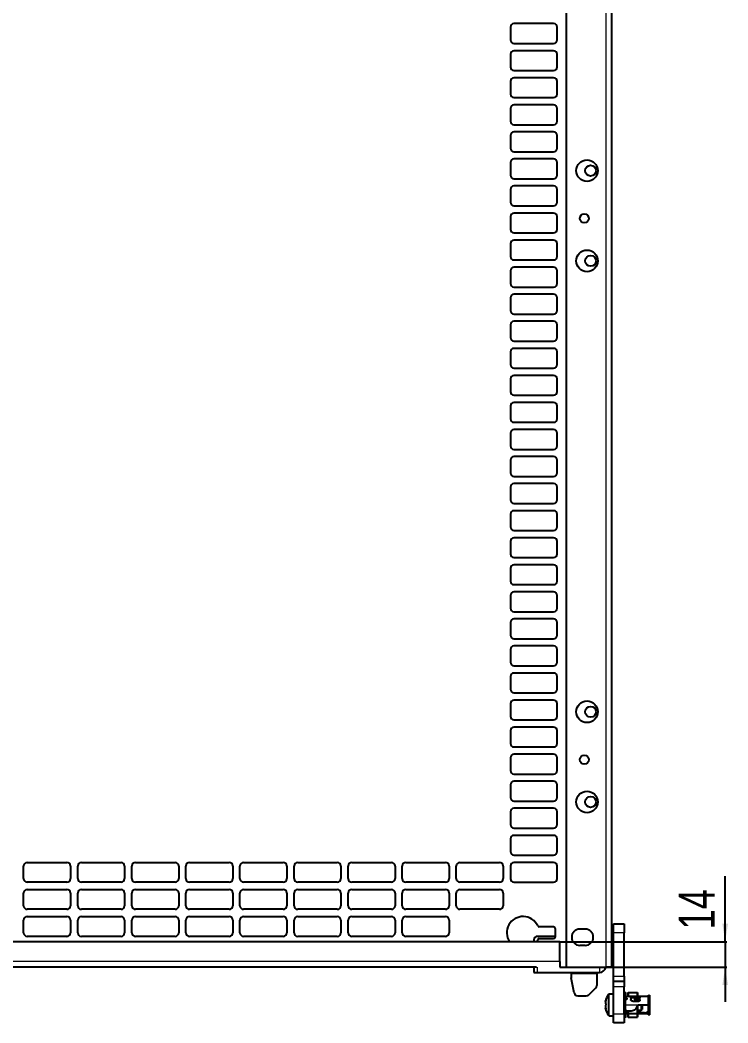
# Model space of a CAD drawing. Header units: millimetres. Extents: x -764 to 1099, y 554 to 2003.
# Drawn here: x 707 to 1099, y 733 to 1289 of the extents above; entities that cross this region are included whole.
import ezdxf

# ---------------------------------------------------------------- set-up
doc = ezdxf.new("R2010")
doc.units = ezdxf.units.MM
doc.layers.add('FORMAT', color=7, linetype='Continuous')
doc.styles.add('SLDTEXTSTYLE0', font='TXT', dxfattribs={"width": 0.75})
doc.dimstyles.new('SLDDIMSTYLE1', dxfattribs={"dimtxt": 20, "dimasz": 10, "dimexe": 0, "dimexo": 0.0625, "dimgap": 5, "dimtad": 2, "dimdec": 1, "dimrnd": 1e-09, "dimzin": 12, "dimdsep": 46, "dimtxsty": 'SLDTEXTSTYLE0', "dimsah": 1, "dimcen": 0.09, "dimadec": 0, "dimazin": 3, "dimtfac": 1, "dimtmove": 0, "dimatfit": 0, "dimfxl": 0, "dimfrac": 2, "dimtolj": 1, "dimtzin": 12, "dimarcsym": 0})

# ---------------------------------------------------------------- blocks, each defined once
blk = doc.blocks.new('_D_8')
at = {"layer": 'FORMAT'}
for p, q in [((1097.83, 777.8), (1097.83, 814.2)), ((1006.19, 777.8), (1098.83, 777.8)), ((1097.83, 777.8), (1097.83, 763.8)), ((1006.19, 763.8), (1098.83, 763.8)), ((1097.83, 763.8), (1097.83, 744.57))]:
    blk.add_line(p, q, dxfattribs=at)
for points in [[(1097.83, 777.8), (1099.37, 787.8), (1096.29, 787.8)], [(1097.83, 763.8), (1096.29, 753.8), (1099.37, 753.8)]]:
    blk.add_solid(points, dxfattribs=at)
at = {"layer": 'FORMAT', "insert": (1072.05, 784.65), "char_height": 20, "attachment_point": 1, "rotation": 90, "style": 'SLDTEXTSTYLE0'}
blk.add_mtext('14', dxfattribs=at)

msp = doc.modelspace()

# ---------------------------------------------------------------- linework, layer by layer
at = {"color": 7, "linetype": 'Continuous', "lineweight": 25}
for p, q in [((1034.68, 1846.81), (1034.68, 763.81)), ((1009.68, 1817.61), (1009.68, 763.81)), ((978.68, 1284.81), (978.68, 1277.81)), ((1002.68, 1286.81), (980.68, 1286.81)), ((1004.68, 1277.81), (1004.68, 1284.81)), ((980.68, 1275.81), (1002.68, 1275.81)), ((978.68, 1269.81), (978.68, 1262.81)), ((1002.68, 1271.81), (980.68, 1271.81)), ((1004.68, 1262.81), (1004.68, 1269.81)), ((980.68, 1260.81), (1002.68, 1260.81)), ((1002.68, 1256.81), (980.68, 1256.81)), ((978.68, 1254.81), (978.68, 1247.81)), ((1004.68, 1247.81), (1004.68, 1254.81)), ((980.68, 1245.81), (1002.68, 1245.81)), ((1002.68, 1241.81), (980.68, 1241.81)), ((978.68, 1239.81), (978.68, 1232.81)), ((1004.68, 1232.81), (1004.68, 1239.81)), ((980.68, 1230.81), (1002.68, 1230.81)), ((978.68, 1224.81), (978.68, 1217.81)), ((1002.68, 1226.81), (980.68, 1226.81)), ((1004.68, 1217.81), (1004.68, 1224.81)), ((980.68, 1215.81), (1002.68, 1215.81)), ((978.68, 1209.81), (978.68, 1202.81)), ((1002.68, 1211.81), (980.68, 1211.81)), ((1004.68, 1202.81), (1004.68, 1209.81)), ((980.68, 1200.81), (1002.68, 1200.81)), ((1002.68, 1196.81), (980.68, 1196.81)), ((978.68, 1194.81), (978.68, 1187.81)), ((1004.68, 1187.81), (1004.68, 1194.81)), ((980.68, 1185.81), (1002.68, 1185.81)), ((978.68, 1179.81), (978.68, 1172.81)), ((1002.68, 1181.81), (980.68, 1181.81)), ((1004.68, 1172.81), (1004.68, 1179.81)), ((980.68, 1170.81), (1002.68, 1170.81)), ((978.68, 1164.81), (978.68, 1157.81)), ((1002.68, 1166.81), (980.68, 1166.81)), ((1004.68, 1157.81), (1004.68, 1164.81)), ((980.68, 1155.81), (1002.68, 1155.81)), ((1002.68, 1151.81), (980.68, 1151.81)), ((978.68, 1149.81), (978.68, 1142.81)), ((1004.68, 1142.81), (1004.68, 1149.81)), ((980.68, 1140.81), (1002.68, 1140.81)), ((978.68, 1134.81), (978.68, 1127.81)), ((1002.68, 1136.81), (980.68, 1136.81)), ((1004.68, 1127.81), (1004.68, 1134.81)), ((980.68, 1125.81), (1002.68, 1125.81)), ((978.68, 1119.81), (978.68, 1112.81)), ((1002.68, 1121.81), (980.68, 1121.81)), ((1004.68, 1112.81), (1004.68, 1119.81)), ((980.68, 1110.81), (1002.68, 1110.81)), ((1002.68, 1106.81), (980.68, 1106.81)), ((978.68, 1104.81), (978.68, 1097.81)), ((1004.68, 1097.81), (1004.68, 1104.81)), ((980.68, 1095.81), (1002.68, 1095.81)), ((978.68, 1089.81), (978.68, 1082.81)), ((1002.68, 1091.81), (980.68, 1091.81)), ((1004.68, 1082.81), (1004.68, 1089.81)), ((980.68, 1080.81), (1002.68, 1080.81)), ((978.68, 1074.81), (978.68, 1067.81)), ((1002.68, 1076.81), (980.68, 1076.81)), ((1004.68, 1067.81), (1004.68, 1074.81)), ((980.68, 1065.81), (1002.68, 1065.81)), ((978.68, 1059.81), (978.68, 1052.81)), ((1002.68, 1061.81), (980.68, 1061.81)), ((1004.68, 1052.81), (1004.68, 1059.81)), ((980.68, 1050.81), (1002.68, 1050.81)), ((1002.68, 1046.81), (980.68, 1046.81)), ((978.68, 1044.81), (978.68, 1037.81)), ((1004.68, 1037.81), (1004.68, 1044.81)), ((980.68, 1035.81), (1002.68, 1035.81)), ((978.68, 1029.81), (978.68, 1022.81)), ((1002.68, 1031.81), (980.68, 1031.81)), ((1004.68, 1022.81), (1004.68, 1029.81)), ((980.68, 1020.81), (1002.68, 1020.81)), ((978.68, 1014.81), (978.68, 1007.81)), ((1002.68, 1016.81), (980.68, 1016.81)), ((1004.68, 1007.81), (1004.68, 1014.81)), ((980.68, 1005.81), (1002.68, 1005.81)), ((1002.68, 1001.81), (980.68, 1001.81)), ((978.68, 999.81), (978.68, 992.81)), ((1004.68, 992.81), (1004.68, 999.81)), ((980.68, 990.81), (1002.68, 990.81)), ((978.68, 984.81), (978.68, 977.81)), ((1002.68, 986.81), (980.68, 986.81)), ((1004.68, 977.81), (1004.68, 984.81)), ((980.68, 975.81), (1002.68, 975.81)), ((978.68, 969.81), (978.68, 962.81)), ((1002.68, 971.81), (980.68, 971.81)), ((1004.68, 962.81), (1004.68, 969.81)), ((980.68, 960.81), (1002.68, 960.81)), ((1002.68, 956.81), (980.68, 956.81)), ((978.68, 954.81), (978.68, 947.81)), ((1004.68, 947.81), (1004.68, 954.81)), ((980.68, 945.81), (1002.68, 945.81)), ((978.68, 939.81), (978.68, 932.81)), ((1002.68, 941.81), (980.68, 941.81)), ((1004.68, 932.81), (1004.68, 939.81)), ((980.68, 930.81), (1002.68, 930.81)), ((978.68, 924.81), (978.68, 917.81)), ((1002.68, 926.81), (980.68, 926.81)), ((1004.68, 917.81), (1004.68, 924.81)), ((980.68, 915.81), (1002.68, 915.81)), ((978.68, 909.81), (978.68, 902.81)), ((1002.68, 911.81), (980.68, 911.81)), ((1004.68, 902.81), (1004.68, 909.81)), ((980.68, 900.81), (1002.68, 900.81)), ((1002.68, 896.81), (980.68, 896.81)), ((978.68, 894.81), (978.68, 887.81)), ((1004.68, 887.81), (1004.68, 894.81)), ((980.68, 885.81), (1002.68, 885.81)), ((978.68, 879.81), (978.68, 872.81)), ((1002.68, 881.81), (980.68, 881.81)), ((1004.68, 872.81), (1004.68, 879.81)), ((980.68, 870.81), (1002.68, 870.81)), ((978.68, 864.81), (978.68, 857.81)), ((1002.68, 866.81), (980.68, 866.81)), ((1004.68, 857.81), (1004.68, 864.81)), ((980.68, 855.81), (1002.68, 855.81)), ((1002.68, 851.81), (980.68, 851.81)), ((978.68, 849.81), (978.68, 842.81)), ((1004.68, 842.81), (1004.68, 849.81)), ((980.68, 840.81), (1002.68, 840.81)), ((978.68, 834.81), (978.68, 827.81)), ((1002.68, 836.81), (980.68, 836.81)), ((1004.68, 827.81), (1004.68, 834.81)), ((980.68, 825.81), (1002.68, 825.81)), ((708.68, 812.81), (708.68, 819.81)), ((710.68, 821.81), (732.68, 821.81)), ((734.68, 819.81), (734.68, 812.81)), ((738.68, 812.81), (738.68, 819.81)), ((740.68, 821.81), (762.68, 821.81)), ((764.68, 819.81), (764.68, 812.81)), ((768.68, 812.81), (768.68, 819.81)), ((770.68, 821.81), (792.68, 821.81)), ((794.68, 819.81), (794.68, 812.81)), ((798.68, 812.81), (798.68, 819.81)), ((800.68, 821.81), (822.68, 821.81)), ((824.68, 819.81), (824.68, 812.81)), ((828.68, 812.81), (828.68, 819.81)), ((830.68, 821.81), (852.68, 821.81)), ((854.68, 819.81), (854.68, 812.81)), ((858.68, 812.81), (858.68, 819.81)), ((860.68, 821.81), (882.68, 821.81)), ((884.68, 819.81), (884.68, 812.81)), ((888.68, 812.81), (888.68, 819.81)), ((890.68, 821.81), (912.68, 821.81)), ((914.68, 819.81), (914.68, 812.81)), ((918.68, 812.81), (918.68, 819.81)), ((920.68, 821.81), (942.68, 821.81)), ((944.68, 819.81), (944.68, 812.81)), ((948.68, 812.81), (948.68, 819.81)), ((950.68, 821.81), (972.68, 821.81)), ((974.68, 819.81), (974.68, 812.81)), ((978.68, 819.81), (978.68, 812.81)), ((1002.68, 821.81), (980.68, 821.81)), ((1004.68, 812.81), (1004.68, 819.81)), ((732.68, 810.81), (710.68, 810.81)), ((710.68, 806.81), (732.68, 806.81)), ((762.68, 810.81), (740.68, 810.81)), ((740.68, 806.81), (762.68, 806.81)), ((792.68, 810.81), (770.68, 810.81)), ((770.68, 806.81), (792.68, 806.81)), ((822.68, 810.81), (800.68, 810.81)), ((800.68, 806.81), (822.68, 806.81)), ((852.68, 810.81), (830.68, 810.81)), ((830.68, 806.81), (852.68, 806.81)), ((882.68, 810.81), (860.68, 810.81)), ((860.68, 806.81), (882.68, 806.81)), ((912.68, 810.81), (890.68, 810.81)), ((890.68, 806.81), (912.68, 806.81)), ((942.68, 810.81), (920.68, 810.81)), ((920.68, 806.81), (942.68, 806.81)), ((972.68, 810.81), (950.68, 810.81)), ((950.68, 806.81), (972.68, 806.81)), ((980.68, 810.81), (1002.68, 810.81)), ((708.68, 797.81), (708.68, 804.81)), ((734.68, 804.81), (734.68, 797.81)), ((738.68, 797.81), (738.68, 804.81)), ((764.68, 804.81), (764.68, 797.81)), ((768.68, 797.81), (768.68, 804.81)), ((794.68, 804.81), (794.68, 797.81)), ((798.68, 797.81), (798.68, 804.81)), ((824.68, 804.81), (824.68, 797.81)), ((828.68, 797.81), (828.68, 804.81)), ((854.68, 804.81), (854.68, 797.81)), ((858.68, 797.81), (858.68, 804.81)), ((884.68, 804.81), (884.68, 797.81)), ((888.68, 797.81), (888.68, 804.81)), ((914.68, 804.81), (914.68, 797.81)), ((918.68, 797.81), (918.68, 804.81)), ((944.68, 804.81), (944.68, 797.81)), ((948.68, 797.81), (948.68, 804.81)), ((974.68, 804.81), (974.68, 797.81)), ((732.68, 795.81), (710.68, 795.81)), ((762.68, 795.81), (740.68, 795.81)), ((792.68, 795.81), (770.68, 795.81)), ((822.68, 795.81), (800.68, 795.81)), ((852.68, 795.81), (830.68, 795.81)), ((882.68, 795.81), (860.68, 795.81)), ((912.68, 795.81), (890.68, 795.81)), ((942.68, 795.81), (920.68, 795.81)), ((972.68, 795.81), (950.68, 795.81)), ((708.68, 782.81), (708.68, 789.81)), ((710.68, 791.81), (732.68, 791.81)), ((734.68, 789.81), (734.68, 782.81)), ((738.68, 782.81), (738.68, 789.81)), ((740.68, 791.81), (762.68, 791.81)), ((764.68, 789.81), (764.68, 782.81)), ((768.68, 782.81), (768.68, 789.81)), ((770.68, 791.81), (792.68, 791.81)), ((794.68, 789.81), (794.68, 782.81)), ((798.68, 782.81), (798.68, 789.81)), ((800.68, 791.81), (822.68, 791.81)), ((824.68, 789.81), (824.68, 782.81)), ((828.68, 782.81), (828.68, 789.81)), ((830.68, 791.81), (852.68, 791.81)), ((854.68, 789.81), (854.68, 782.81)), ((858.68, 782.81), (858.68, 789.81)), ((860.68, 791.81), (882.68, 791.81)), ((884.68, 789.81), (884.68, 782.81)), ((888.68, 782.81), (888.68, 789.81)), ((890.68, 791.81), (912.68, 791.81)), ((914.68, 789.81), (914.68, 782.81)), ((918.68, 782.81), (918.68, 789.81)), ((920.68, 791.81), (942.68, 791.81)), ((944.68, 789.81), (944.68, 782.81)), ((1002.68, 786.05), (994.73, 786.05)), ((1003.68, 780.55), (1003.68, 785.05)), ((1020.18, 784.81), (1017.18, 784.81)), ((1035.83, 787.81), (1041.83, 787.81)), ((1035.83, 782.81), (1035.83, 787.81)), ((1041.83, 787.81), (1041.83, 782.81)), ((732.68, 780.81), (710.68, 780.81)), ((762.68, 780.81), (740.68, 780.81)), ((792.68, 780.81), (770.68, 780.81)), ((822.68, 780.81), (800.68, 780.81)), ((852.68, 780.81), (830.68, 780.81)), ((882.68, 780.81), (860.68, 780.81)), ((912.68, 780.81), (890.68, 780.81)), ((942.68, 780.81), (920.68, 780.81)), ((991.73, 778.81), (991.73, 777.8)), ((993.16, 777.8), (993.82, 778.97)), ((1003.68, 780.81), (993.73, 780.81)), ((994.73, 779.55), (1002.68, 779.55)), ((1035.83, 758.81), (1035.83, 782.81)), ((1041.83, 758.81), (1041.83, 782.81)), ((1006.18, 777.8), (377.18, 777.8)), ((1006.18, 766.9), (1006.18, 777.8)), ((1020.18, 775.81), (1017.18, 775.81)), ((1035.83, 775.31), (1034.68, 775.31)), ((993.1, 763.8), (389.75, 763.8)), ((991.73, 763.8), (991.73, 760.81)), ((1006.18, 766.9), (1006.18, 763.8)), ((1006.18, 763.81), (1009.68, 763.81)), ((1009.68, 763.81), (1031.58, 763.81)), ((1034.68, 763.81), (1031.58, 763.81)), ((1034.68, 765.31), (1035.83, 765.31)), ((991.73, 760.81), (993.73, 760.81)), ((993.73, 760.81), (1028.08, 760.81)), ((1012.43, 760.81), (1012.43, 760.21)), ((1012.43, 760.21), (1012.43, 757.81)), ((1014.11, 749.42), (1012.43, 757.81)), ((1026.58, 760.81), (1026.58, 760.21)), ((1026.58, 760.21), (1026.58, 753.64)), ((1035.83, 755.81), (1035.83, 758.81)), ((1041.83, 758.81), (1041.83, 755.81)), ((1025.99, 752.22), (1022.16, 748.39)), ((1041.83, 755.81), (1035.83, 755.81)), ((1035.83, 752.81), (1035.83, 755.81)), ((1035.83, 737.81), (1035.83, 752.81)), ((1041.83, 755.81), (1041.83, 752.81)), ((1041.83, 737.81), (1041.83, 752.81)), ((1016.07, 747.81), (1020.75, 747.81)), ((1035.83, 748.81), (1033.5, 748.81)), ((1042.33, 749.91), (1041.83, 749.91)), ((1041.83, 748.44), (1042.33, 748.44)), ((1041.83, 747.13), (1042.33, 747.13)), ((1042.33, 749.91), (1042.33, 748.44)), ((1042.33, 747.13), (1042.33, 748.44)), ((1042.33, 747.13), (1042.33, 742.81)), ((1042.63, 745.81), (1042.37, 745.81)), ((1042.53, 747.66), (1053.13, 747.66)), ((1042.78, 746.66), (1042.53, 746.66)), ((1042.78, 746.26), (1042.53, 746.26)), ((1042.78, 745.76), (1042.53, 745.76)), ((1042.63, 745.76), (1042.63, 746.26)), ((1043.33, 746.3), (1043.33, 746.18)), ((1043.83, 749.52), (1044.03, 749.65)), ((1043.83, 747.66), (1043.83, 749.52)), ((1044.03, 749.65), (1044.03, 747.66)), ((1044.03, 749.65), (1049.11, 749.65)), ((1045.43, 746.56), (1045.43, 745.88)), ((1046.63, 747.2), (1049.93, 747.2)), ((1048.35, 746.75), (1046.63, 746.75)), ((1047.5, 746), (1047.5, 746.03)), ((1047.54, 745.86), (1047.78, 745.57)), ((1049.11, 747.66), (1049.11, 749.65)), ((1049.11, 749.65), (1049.23, 749.42)), ((1049.11, 744.86), (1049.11, 745.63)), ((1049.23, 749.42), (1049.23, 747.66)), ((1049.23, 745.58), (1049.23, 744.86)), ((1050.43, 746.97), (1050.43, 746.76)), ((1050.43, 745.62), (1050.43, 746.76)), ((1050.43, 745.62), (1050.43, 745.3)), ((1053.13, 747.66), (1055.13, 747.66)), ((1055.33, 748.24), (1055.83, 748.24)), ((1055.33, 747.63), (1055.33, 748.24)), ((1055.83, 748.24), (1055.83, 746.96)), ((1055.83, 746.96), (1055.83, 742.81)), ((1031.41, 744.66), (1031.44, 744.66)), ((1042.33, 742.81), (1041.83, 742.81)), ((1041.83, 741.5), (1042.33, 741.5)), ((1042.33, 740.97), (1041.83, 740.97)), ((1042.33, 742.81), (1042.53, 742.81)), ((1042.33, 741.5), (1042.33, 740.97)), ((1042.33, 741.36), (1042.53, 741.36)), ((1042.33, 740.97), (1042.33, 735.71)), ((1042.33, 739.81), (1042.57, 739.81)), ((1042.53, 740.06), (1042.53, 742.81)), ((1042.63, 738.66), (1042.63, 739.68)), ((1046.63, 744.86), (1049.93, 744.86)), ((1048.37, 740.81), (1049.53, 742.81)), ((1048.37, 740.81), (1049.11, 740.81)), ((1049.11, 740.81), (1049.11, 742.09)), ((1049.11, 738.11), (1049.11, 740.81)), ((1049.23, 740.81), (1049.11, 740.81)), ((1049.23, 742.29), (1049.23, 740.81)), ((1049.23, 740.81), (1049.23, 738.14)), ((1049.23, 739.81), (1051.33, 739.81)), ((1049.53, 742.81), (1055.13, 742.81)), ((1050.43, 739.27), (1050.43, 739.81)), ((1051.33, 739.81), (1051.33, 742.81)), ((1051.33, 739.81), (1051.83, 740.31)), ((1051.83, 742.81), (1051.83, 740.31)), ((1055.13, 742.81), (1055.83, 742.81)), ((1055.33, 742.68), (1055.33, 742.81)), ((1055.33, 742.68), (1055.83, 742.68)), ((1055.33, 740.98), (1055.33, 742.68)), ((1055.33, 740.98), (1055.83, 740.98)), ((1055.33, 737.38), (1055.33, 740.98)), ((1055.83, 742.81), (1055.83, 742.68)), ((1055.83, 742.68), (1055.83, 740.98)), ((1055.83, 740.98), (1055.83, 737.38)), ((1033.5, 736.81), (1035.83, 736.81)), ((1035.83, 732.81), (1035.83, 737.81)), ((1041.83, 737.81), (1041.83, 732.81)), ((1041.83, 735.71), (1042.33, 735.71)), ((1042.63, 739.36), (1042.53, 739.36)), ((1043.83, 738.46), (1042.53, 738.46)), ((1042.53, 737.96), (1043.83, 737.96)), ((1042.63, 738.66), (1043.83, 738.66)), ((1045.43, 739.31), (1043.28, 739.31)), ((1043.83, 738.13), (1043.83, 739.31)), ((1044.03, 738.11), (1043.83, 738.13)), ((1043.83, 736.09), (1043.83, 738.13)), ((1044.03, 735.96), (1043.83, 736.09)), ((1044.03, 739.31), (1044.03, 738.11)), ((1044.03, 738.11), (1049.11, 738.11)), ((1044.03, 738.11), (1044.03, 735.96)), ((1044.03, 735.96), (1049.11, 735.96)), ((1049.23, 738.14), (1049.11, 738.11)), ((1049.11, 735.96), (1049.11, 738.11)), ((1049.23, 736.19), (1049.11, 735.96)), ((1050.43, 739.27), (1049.23, 739.15)), ((1049.93, 738.87), (1049.23, 738.87)), ((1053.13, 738.46), (1049.23, 738.46)), ((1049.23, 738.14), (1049.23, 736.19)), ((1049.23, 737.96), (1053.13, 737.96)), ((1050.43, 739.1), (1050.43, 739.27)), ((1053.13, 738.46), (1053.13, 737.96)), ((1053.13, 737.96), (1055.13, 737.96)), ((1054.63, 738.87), (1054.63, 738.41)), ((1055.13, 738.87), (1054.63, 738.87)), ((1054.63, 738.41), (1055.13, 738.41)), ((1055.13, 738.41), (1055.13, 738.87)), ((1055.33, 737.38), (1055.83, 737.38)), ((1041.83, 732.81), (1035.83, 732.81))]:
    msp.add_line(p, q, dxfattribs=at)
at = {"color": 8, "linetype": 'Continuous', "lineweight": 18}
for p, q in [((1031.58, 1817.61), (1031.58, 763.81)), ((1041.83, 782.81), (1035.83, 782.81)), ((1006.18, 766.9), (377.18, 766.9)), ((993.73, 760.81), (993.73, 763.8)), ((1028.08, 763.81), (1028.08, 760.81)), ((1012.43, 760.21), (1026.58, 760.21)), ((1035.83, 758.81), (1041.83, 758.81)), ((1041.83, 752.81), (1035.83, 752.81)), ((1033.06, 737.04), (1033.06, 748.58)), ((1033.5, 736.81), (1033.5, 748.81)), ((1042.53, 747.66), (1042.53, 746.66)), ((1042.53, 745.76), (1042.53, 742.81)), ((1042.78, 746.26), (1042.78, 746.66)), ((1046.63, 747.2), (1046.63, 746.75)), ((1049.93, 746.75), (1049.93, 747.2)), ((1055.13, 742.81), (1055.13, 747.66)), ((1042.53, 742.81), (1049.53, 742.81)), ((1055.13, 739.06), (1055.13, 742.81)), ((1035.83, 737.81), (1041.83, 737.81)), ((1042.53, 739.36), (1042.53, 738.46))]:
    msp.add_line(p, q, dxfattribs=at)
at = {"color": 7, "linetype": 'Continuous', "lineweight": 25, "flags": 128}
for points in [[(1042.33, 746.28), (1042.39, 746.27), (1042.53, 746.26)], [(1042.33, 745.88), (1042.33, 745.86), (1042.34, 745.84), (1042.36, 745.81), (1042.39, 745.8), (1042.42, 745.78), (1042.45, 745.77), (1042.49, 745.76), (1042.53, 745.76)], [(1042.63, 745.93), (1042.58, 745.84), (1042.57, 745.81)], [(1042.33, 739.33), (1042.39, 739.35), (1042.53, 739.36)], [(1042.33, 738.43), (1042.39, 738.44), (1042.53, 738.46)], [(1055.13, 737.96), (1055.26, 737.97), (1055.33, 737.99)]]:
    msp.add_lwpolyline(points, dxfattribs=at)
at = {"color": 7, "linetype": 'Continuous', "lineweight": 25}
for centre, radius in [((1021.18, 1205.31), 6), ((1023.18, 1205.31), 3), ((1019.68, 1178.81), 2.5), ((1021.18, 1155.31), 6), ((1023.18, 1155.31), 3), ((1021.18, 905.31), 6), ((1023.18, 905.31), 3), ((1019.68, 878.81), 2.5), ((1021.18, 855.31), 6), ((1023.18, 855.31), 3)]:
    msp.add_circle(centre, radius, dxfattribs=at)
for centre, radius, start, end in [((980.68, 1284.81), 2, 90, 180), ((1002.68, 1284.81), 2, 0, 90), ((980.68, 1277.81), 2, 180, 270), ((1002.68, 1277.81), 2, 270, 0), ((980.68, 1269.81), 2, 90, 180), ((1002.68, 1269.81), 2, 0, 90), ((980.68, 1262.81), 2, 180, 270), ((1002.68, 1262.81), 2, 270, 0), ((980.68, 1254.81), 2, 90, 180), ((1002.68, 1254.81), 2, 0, 90), ((980.68, 1247.81), 2, 180, 270), ((1002.68, 1247.81), 2, 270, 0), ((980.68, 1239.81), 2, 90, 180), ((1002.68, 1239.81), 2, 0, 90), ((980.68, 1232.81), 2, 180, 270), ((1002.68, 1232.81), 2, 270, 0), ((980.68, 1224.81), 2, 90, 180), ((1002.68, 1224.81), 2, 0, 90), ((980.68, 1217.81), 2, 180, 270), ((1002.68, 1217.81), 2, 270, 0), ((980.68, 1209.81), 2, 90, 180), ((1002.68, 1209.81), 2, 0, 90), ((980.68, 1202.81), 2, 180, 270), ((1002.68, 1202.81), 2, 270, 0), ((980.68, 1194.81), 2, 90, 180), ((1002.68, 1194.81), 2, 0, 90), ((980.68, 1187.81), 2, 180, 270), ((1002.68, 1187.81), 2, 270, 0), ((980.68, 1179.81), 2, 90, 180), ((1002.68, 1179.81), 2, 0, 90), ((980.68, 1172.81), 2, 180, 270), ((1002.68, 1172.81), 2, 270, 0), ((980.68, 1164.81), 2, 90, 180), ((1002.68, 1164.81), 2, 0, 90), ((980.68, 1157.81), 2, 180, 270), ((1002.68, 1157.81), 2, 270, 0), ((980.68, 1149.81), 2, 90, 180), ((1002.68, 1149.81), 2, 0, 90), ((980.68, 1142.81), 2, 180, 270), ((1002.68, 1142.81), 2, 270, 0), ((980.68, 1134.81), 2, 90, 180), ((1002.68, 1134.81), 2, 0, 90), ((980.68, 1127.81), 2, 180, 270), ((1002.68, 1127.81), 2, 270, 0), ((980.68, 1119.81), 2, 90, 180), ((1002.68, 1119.81), 2, 0, 90), ((980.68, 1112.81), 2, 180, 270), ((1002.68, 1112.81), 2, 270, 0), ((980.68, 1104.81), 2, 90, 180), ((1002.68, 1104.81), 2, 0, 90), ((980.68, 1097.81), 2, 180, 270), ((1002.68, 1097.81), 2, 270, 0), ((980.68, 1089.81), 2, 90, 180), ((1002.68, 1089.81), 2, 0, 90), ((980.68, 1082.81), 2, 180, 270), ((1002.68, 1082.81), 2, 270, 0), ((980.68, 1074.81), 2, 90, 180), ((1002.68, 1074.81), 2, 0, 90), ((980.68, 1067.81), 2, 180, 270), ((1002.68, 1067.81), 2, 270, 0), ((980.68, 1059.81), 2, 90, 180), ((1002.68, 1059.81), 2, 0, 90), ((980.68, 1052.81), 2, 180, 270), ((1002.68, 1052.81), 2, 270, 0), ((980.68, 1044.81), 2, 90, 180), ((1002.68, 1044.81), 2, 0, 90), ((980.68, 1037.81), 2, 180, 270), ((1002.68, 1037.81), 2, 270, 0), ((980.68, 1029.81), 2, 90, 180), ((1002.68, 1029.81), 2, 0, 90), ((980.68, 1022.81), 2, 180, 270), ((1002.68, 1022.81), 2, 270, 0), ((980.68, 1014.81), 2, 90, 180), ((1002.68, 1014.81), 2, 0, 90), ((980.68, 1007.81), 2, 180, 270), ((1002.68, 1007.81), 2, 270, 0), ((980.68, 999.81), 2, 90, 180), ((1002.68, 999.81), 2, 0, 90), ((980.68, 992.81), 2, 180, 270), ((1002.68, 992.81), 2, 270, 0), ((980.68, 984.81), 2, 90, 180), ((1002.68, 984.81), 2, 0, 90), ((980.68, 977.81), 2, 180, 270), ((1002.68, 977.81), 2, 270, 0), ((980.68, 969.81), 2, 90, 180), ((1002.68, 969.81), 2, 0, 90), ((980.68, 962.81), 2, 180, 270), ((1002.68, 962.81), 2, 270, 0), ((980.68, 954.81), 2, 90, 180), ((1002.68, 954.81), 2, 0, 90), ((980.68, 947.81), 2, 180, 270), ((1002.68, 947.81), 2, 270, 0), ((980.68, 939.81), 2, 90, 180), ((1002.68, 939.81), 2, 0, 90), ((980.68, 932.81), 2, 180, 270), ((1002.68, 932.81), 2, 270, 0), ((980.68, 924.81), 2, 90, 180), ((1002.68, 924.81), 2, 0, 90), ((980.68, 917.81), 2, 180, 270), ((1002.68, 917.81), 2, 270, 0), ((980.68, 909.81), 2, 90, 180), ((1002.68, 909.81), 2, 0, 90), ((980.68, 902.81), 2, 180, 270), ((1002.68, 902.81), 2, 270, 0), ((980.68, 894.81), 2, 90, 180), ((1002.68, 894.81), 2, 0, 90), ((980.68, 887.81), 2, 180, 270), ((1002.68, 887.81), 2, 270, 0), ((980.68, 879.81), 2, 90, 180), ((1002.68, 879.81), 2, 0, 90), ((980.68, 872.81), 2, 180, 270), ((1002.68, 872.81), 2, 270, 0), ((980.68, 864.81), 2, 90, 180), ((1002.68, 864.81), 2, 0, 90), ((980.68, 857.81), 2, 180, 270), ((1002.68, 857.81), 2, 270, 0), ((980.68, 849.81), 2, 90, 180), ((1002.68, 849.81), 2, 0, 90), ((980.68, 842.81), 2, 180, 270), ((1002.68, 842.81), 2, 270, 0), ((980.68, 834.81), 2, 90, 180), ((1002.68, 834.81), 2, 0, 90), ((980.68, 827.81), 2, 180, 270), ((1002.68, 827.81), 2, 270, 0), ((710.68, 819.81), 2, 90, 180), ((732.68, 819.81), 2, 0, 90), ((740.68, 819.81), 2, 90, 180), ((762.68, 819.81), 2, 0, 90), ((770.68, 819.81), 2, 90, 180), ((792.68, 819.81), 2, 0, 90), ((800.68, 819.81), 2, 90, 180), ((822.68, 819.81), 2, 0, 90), ((830.68, 819.81), 2, 90, 180), ((852.68, 819.81), 2, 0, 90), ((860.68, 819.81), 2, 90, 180), ((882.68, 819.81), 2, 0, 90), ((890.68, 819.81), 2, 90, 180), ((912.68, 819.81), 2, 0, 90), ((920.68, 819.81), 2, 90, 180), ((942.68, 819.81), 2, 0, 90), ((950.68, 819.81), 2, 90, 180), ((972.68, 819.81), 2, 0, 90), ((980.68, 819.81), 2, 90, 180), ((1002.68, 819.81), 2, 0, 90), ((710.68, 812.81), 2, 180, 270), ((732.68, 812.81), 2, 270, 0), ((740.68, 812.81), 2, 180, 270), ((762.68, 812.81), 2, 270, 0), ((770.68, 812.81), 2, 180, 270), ((792.68, 812.81), 2, 270, 0), ((800.68, 812.81), 2, 180, 270), ((822.68, 812.81), 2, 270, 0), ((830.68, 812.81), 2, 180, 270), ((852.68, 812.81), 2, 270, 0), ((860.68, 812.81), 2, 180, 270), ((882.68, 812.81), 2, 270, 0), ((890.68, 812.81), 2, 180, 270), ((912.68, 812.81), 2, 270, 0), ((920.68, 812.81), 2, 180, 270), ((942.68, 812.81), 2, 270, 0), ((950.68, 812.81), 2, 180, 270), ((972.68, 812.81), 2, 270, 0), ((980.68, 812.81), 2, 180, 270), ((1002.68, 812.81), 2, 270, 0), ((710.68, 804.81), 2, 90, 180), ((732.68, 804.81), 2, 0, 90), ((740.68, 804.81), 2, 90, 180), ((762.68, 804.81), 2, 0, 90), ((770.68, 804.81), 2, 90, 180), ((792.68, 804.81), 2, 0, 90), ((800.68, 804.81), 2, 90, 180), ((822.68, 804.81), 2, 0, 90), ((830.68, 804.81), 2, 90, 180), ((852.68, 804.81), 2, 0, 90), ((860.68, 804.81), 2, 90, 180), ((882.68, 804.81), 2, 0, 90), ((890.68, 804.81), 2, 90, 180), ((912.68, 804.81), 2, 0, 90), ((920.68, 804.81), 2, 90, 180), ((942.68, 804.81), 2, 0, 90), ((950.68, 804.81), 2, 90, 180), ((972.68, 804.81), 2, 0, 90), ((710.68, 797.81), 2, 180, 270), ((732.68, 797.81), 2, 270, 0), ((740.68, 797.81), 2, 180, 270), ((762.68, 797.81), 2, 270, 0), ((770.68, 797.81), 2, 180, 270), ((792.68, 797.81), 2, 270, 0), ((800.68, 797.81), 2, 180, 270), ((822.68, 797.81), 2, 270, 0), ((830.68, 797.81), 2, 180, 270), ((852.68, 797.81), 2, 270, 0), ((860.68, 797.81), 2, 180, 270), ((882.68, 797.81), 2, 270, 0), ((890.68, 797.81), 2, 180, 270), ((912.68, 797.81), 2, 270, 0), ((920.68, 797.81), 2, 180, 270), ((942.68, 797.81), 2, 270, 0), ((950.68, 797.81), 2, 180, 270), ((972.68, 797.81), 2, 270, 0), ((710.68, 789.81), 2, 90, 180), ((732.68, 789.81), 2, 0, 90), ((740.68, 789.81), 2, 90, 180), ((762.68, 789.81), 2, 0, 90), ((770.68, 789.81), 2, 90, 180), ((792.68, 789.81), 2, 0, 90), ((800.68, 789.81), 2, 90, 180), ((822.68, 789.81), 2, 0, 90), ((830.68, 789.81), 2, 90, 180), ((852.68, 789.81), 2, 0, 90), ((860.68, 789.81), 2, 90, 180), ((882.68, 789.81), 2, 0, 90), ((890.68, 789.81), 2, 90, 180), ((912.68, 789.81), 2, 0, 90), ((920.68, 789.81), 2, 90, 180), ((942.68, 789.81), 2, 0, 90), ((985.68, 782.8), 9, 25.1507, 213.749), ((994.73, 787.05), 1, 205.1507, 270), ((1002.68, 785.05), 1, 0, 90), ((1017.18, 780.31), 4.5, 90, 270), ((1020.18, 780.31), 4.5, 270, 90), ((710.68, 782.81), 2, 180, 270), ((732.68, 782.81), 2, 270, 0), ((740.68, 782.81), 2, 180, 270), ((762.68, 782.81), 2, 270, 0), ((770.68, 782.81), 2, 180, 270), ((792.68, 782.81), 2, 270, 0), ((800.68, 782.81), 2, 180, 270), ((822.68, 782.81), 2, 270, 0), ((830.68, 782.81), 2, 180, 270), ((852.68, 782.81), 2, 270, 0), ((860.68, 782.81), 2, 180, 270), ((882.68, 782.81), 2, 270, 0), ((890.68, 782.81), 2, 180, 270), ((912.68, 782.81), 2, 270, 0), ((920.68, 782.81), 2, 180, 270), ((942.68, 782.81), 2, 270, 0), ((993.73, 778.81), 2, 90, 180), ((994.73, 778.55), 1, 90, 154.8493), ((1002.68, 780.55), 1, 270, 0), ((1028.08, 764.41), 3.6, 270, 350.4059), ((1024.58, 753.64), 2, 315, 0), ((1016.07, 749.81), 2, 191.3099, 270), ((1020.75, 749.81), 2, 270, 315), ((1041.23, 742.81), 10, 144.7485, 168.9879), ((1033.5, 748.27), 0.54, 90, 144.7485), ((1042.53, 747.86), 0.2, 180, 270), ((1042.51, 746.84), 0.183, 187.3339, 275.8124), ((1055.13, 746.96), 0.7, 360, 90), ((1041.23, 742.81), 10, 191.0195, 215.2515), ((1042.43, 739.73), 0.0996, 125.5332, 176.0721), ((1043.28, 740.06), 0.75, 180, 270), ((1033.5, 737.35), 0.54, 215.2515, 270), ((1042.53, 737.76), 0.2, 90, 180), ((1045.43, 740.06), 0.75, 270, 285.0484), ((1055.13, 738.66), 0.2, 270, 0)]:
    msp.add_arc(centre, radius, start, end, dxfattribs=at)
for points, knots in [([(1031.41, 744.67), (1031.41, 744.67), (1031.4, 744.69), (1031.46, 744.94), (1031.54, 745.18), (1031.6, 745.33), (1031.62, 745.38), (1031.63, 745.38), (1031.63, 745.37), (1031.63, 745.36), (1031.62, 745.31), (1031.58, 745.13), (1031.49, 744.76), (1031.42, 744.32), (1031.4, 743.92), (1031.42, 743.58), (1031.5, 743.41), (1031.58, 743.27), (1031.61, 743.21), (1031.62, 743.16), (1031.63, 743.13), (1031.63, 743.1), (1031.62, 743.07), (1031.61, 742.99), (1031.53, 742.79), (1031.44, 742.55), (1031.4, 742.14), (1031.42, 741.65), (1031.49, 741.22), (1031.56, 740.88), (1031.59, 740.76), (1031.61, 740.67), (1031.62, 740.61), (1031.63, 740.57), (1031.63, 740.56), (1031.63, 740.55)], [0, 0, 0, 0, 0.038395, 0.101606, 0.171866, 0.187862, 0.204006, 0.207638, 0.210677, 0.21372, 0.218356, 0.231131, 0.28809, 0.360901, 0.404711, 0.448836, 0.549423, 0.579372, 0.5944, 0.600457, 0.603752, 0.607074, 0.610825, 0.617556, 0.643246, 0.744679, 0.792601, 0.841136, 0.935328, 0.958581, 0.973366, 0.983098, 0.992885, 0.996792, 1, 1, 1, 1]), ([(1042.78, 746.66), (1042.84, 746.65), (1042.96, 746.64), (1043.13, 746.59), (1043.25, 746.5), (1043.32, 746.39), (1043.33, 746.32), (1043.33, 746.3)], [0, 0, 0, 0, 0.214393, 0.428789, 0.643061, 0.856854, 1, 1, 1, 1]), ([(1043.29, 746.03), (1043.26, 746.07), (1043.22, 746.14), (1043.08, 746.21), (1042.92, 746.25), (1042.82, 746.26), (1042.78, 746.26)], [0, 0, 0, 0, 0.252501, 0.531568, 0.811143, 1, 1, 1, 1]), ([(1043.33, 746.18), (1043.32, 746.13), (1043.31, 746.04), (1043.22, 745.92), (1043.08, 745.82), (1042.92, 745.77), (1042.82, 745.76), (1042.78, 745.76)], [0, 0, 0, 0, 0.214305, 0.42865, 0.642279, 0.856223, 1, 1, 1, 1]), ([(1045.43, 746.56), (1045.44, 746.64), (1045.46, 746.81), (1045.66, 747), (1045.96, 747.13), (1046.3, 747.19), (1046.53, 747.2), (1046.63, 747.2)], [0, 0, 0, 0, 0.212833, 0.42585, 0.635542, 0.846587, 1, 1, 1, 1]), ([(1046.63, 746.75), (1046.49, 746.74), (1046.22, 746.73), (1045.86, 746.64), (1045.59, 746.49), (1045.45, 746.3), (1045.43, 746.15), (1045.43, 746.09)], [0, 0, 0, 0, 0.212875, 0.425767, 0.637937, 0.847353, 1, 1, 1, 1]), ([(1046.63, 744.86), (1046.49, 744.87), (1046.22, 744.89), (1045.86, 745.08), (1045.59, 745.34), (1045.45, 745.63), (1045.43, 745.81), (1045.43, 745.88)], [0, 0, 0, 0, 0.213238, 0.42649, 0.63916, 0.849598, 1, 1, 1, 1]), ([(1047.9, 746.54), (1047.86, 746.51), (1047.76, 746.46), (1047.63, 746.34), (1047.54, 746.21), (1047.5, 746.1), (1047.5, 746.05), (1047.5, 746.03)], [0, 0, 0, 0, 0.225867, 0.4517344, 0.6775983, 0.9034793, 1, 1, 1, 1]), ([(1047.5, 746), (1047.51, 745.96), (1047.51, 745.89), (1047.59, 745.81), (1047.7, 745.77), (1047.81, 745.78), (1047.88, 745.8), (1047.9, 745.81)], [0, 0, 0, 0, 0.225883, 0.451767, 0.67765, 0.903524, 1, 1, 1, 1]), ([(1047.78, 745.57), (1047.79, 745.56), (1047.8, 745.54), (1047.82, 745.53), (1047.82, 745.52)], [0, 0, 0, 0, 0.872289, 1, 1, 1, 1]), ([(1048.15, 745.5), (1048.11, 745.49), (1048.01, 745.46), (1047.89, 745.48), (1047.84, 745.51), (1047.82, 745.52)], [0, 0, 0, 0, 0.369126, 0.738256, 1, 1, 1, 1]), ([(1050.43, 746.76), (1049.93, 746.82), (1049.26, 746.9), (1048.36, 746.8), (1048.06, 746.63), (1047.9, 746.54)], [0, 0, 0, 0, 0.587693, 0.790818, 1, 1, 1, 1]), ([(1050.43, 745.62), (1049.93, 745.73), (1049.26, 745.88), (1048.36, 745.99), (1048.06, 745.87), (1047.9, 745.81)], [0, 0, 0, 0, 0.587693, 0.790818, 1, 1, 1, 1]), ([(1050.43, 745.33), (1050, 745.43), (1049.41, 745.57), (1048.59, 745.68), (1048.3, 745.56), (1048.15, 745.5)], [0, 0, 0, 0, 0.56666, 0.780905, 1, 1, 1, 1]), ([(1049.93, 747.2), (1049.98, 747.2), (1050.1, 747.2), (1050.25, 747.16), (1050.36, 747.1), (1050.42, 747.03), (1050.43, 746.99), (1050.43, 746.97)], [0, 0, 0, 0, 0.2144453, 0.4288931, 0.6432387, 0.8571881, 1, 1, 1, 1]), ([(1050.43, 745.3), (1050.42, 745.25), (1050.41, 745.15), (1050.33, 745.02), (1050.2, 744.92), (1050.06, 744.87), (1049.97, 744.86), (1049.93, 744.86)], [0, 0, 0, 0, 0.214373, 0.428779, 0.642592, 0.856666, 1, 1, 1, 1]), ([(1031.43, 744.68), (1031.42, 744.64), (1031.4, 744.49), (1031.41, 744.36), (1031.44, 744.35), (1031.46, 744.34)], [0, 0, 0, 0, 0.182443, 0.534534, 1, 1, 1, 1]), ([(1031.43, 741.38), (1031.42, 741.35), (1031.4, 741.29), (1031.4, 741.12), (1031.43, 740.99), (1031.43, 740.96)], [0, 0, 0, 0, 0.421205, 0.894326, 1, 1, 1, 1]), ([(1031.63, 740.55), (1031.63, 740.55), (1031.63, 740.54), (1031.62, 740.54), (1031.58, 740.59), (1031.49, 740.76), (1031.43, 740.92), (1031.4, 740.98), (1031.41, 740.92), (1031.41, 740.89)], [0, 0, 0, 0, 0.014884, 0.035817, 0.093823, 0.3531, 0.661574, 0.856936, 1, 1, 1, 1]), ([(1042.33, 741.09), (1042.33, 741.1), (1042.33, 741.12), (1042.35, 741.15), (1042.38, 741.17), (1042.46, 741.16), (1042.5, 741.16), (1042.53, 741.15)], [0, 0, 0, 0, 0.195302, 0.377541, 0.538909, 0.761383, 1, 1, 1, 1]), ([(1042.33, 740.03), (1042.33, 740.04), (1042.33, 740.06), (1042.35, 740.09), (1042.39, 740.12), (1042.46, 740.13), (1042.51, 740.14), (1042.54, 740.14)], [0, 0, 0, 0, 0.187462, 0.362386, 0.517277, 0.750642, 1, 1, 1, 1]), ([(1048.37, 740.81), (1048.2, 740.59), (1047.85, 740.15), (1046.87, 739.68), (1046.11, 739.47), (1045.62, 739.33)], [0, 0, 0, 0, 0.2540266, 0.5265912, 1, 1, 1, 1]), ([(1050.43, 739.1), (1050.42, 739.07), (1050.41, 739.02), (1050.33, 738.95), (1050.2, 738.89), (1050.06, 738.87), (1049.97, 738.87), (1049.93, 738.87)], [0, 0, 0, 0, 0.2142948, 0.4286301, 0.6422302, 0.856153, 1, 1, 1, 1]), ([(1053.13, 738.46), (1053.41, 738.48), (1053.91, 738.53), (1054.41, 738.76), (1054.63, 738.87)], [0, 0, 0, 0, 0.5598678, 1, 1, 1, 1]), ([(1053.13, 737.96), (1053.41, 737.99), (1053.91, 738.05), (1054.41, 738.3), (1054.63, 738.41)], [0, 0, 0, 0, 0.5599109, 1, 1, 1, 1]), ([(1055.13, 737.96), (1055.13, 737.99), (1055.13, 738.05), (1055.13, 738.3), (1055.13, 738.41)], [0, 0, 0, 0, 0.559866, 1, 1, 1, 1])]:
    msp.add_open_spline(points, degree=3, knots=knots, dxfattribs=at)
at = {"color": 8, "linetype": 'Continuous', "lineweight": 18}
msp.add_open_spline([(1047.9, 745.81), (1047.95, 745.75), (1048.01, 745.67), (1048.1, 745.57), (1048.14, 745.52), (1048.15, 745.5)], degree=3, knots=[0, 0, 0, 0, 0.502362, 0.815418, 1, 1, 1, 1], dxfattribs=at)

# ---------------------------------------------------------------- dimensions: what is measured, and where the dimension line sits
at = {"layer": 'FORMAT'}
dim = msp.add_linear_dim(base=(1097.83, 763.8), p1=(1006.18, 777.8), p2=(1006.18, 763.8), angle=90, dimstyle='SLDDIMSTYLE1', dxfattribs=at)
dim.commit()
dim.dimension.update_dxf_attribs({"geometry": '_D_8', "text_midpoint": (1097.83, 799.42), "dimtype": 160})

doc.saveas('drawing.dxf')
